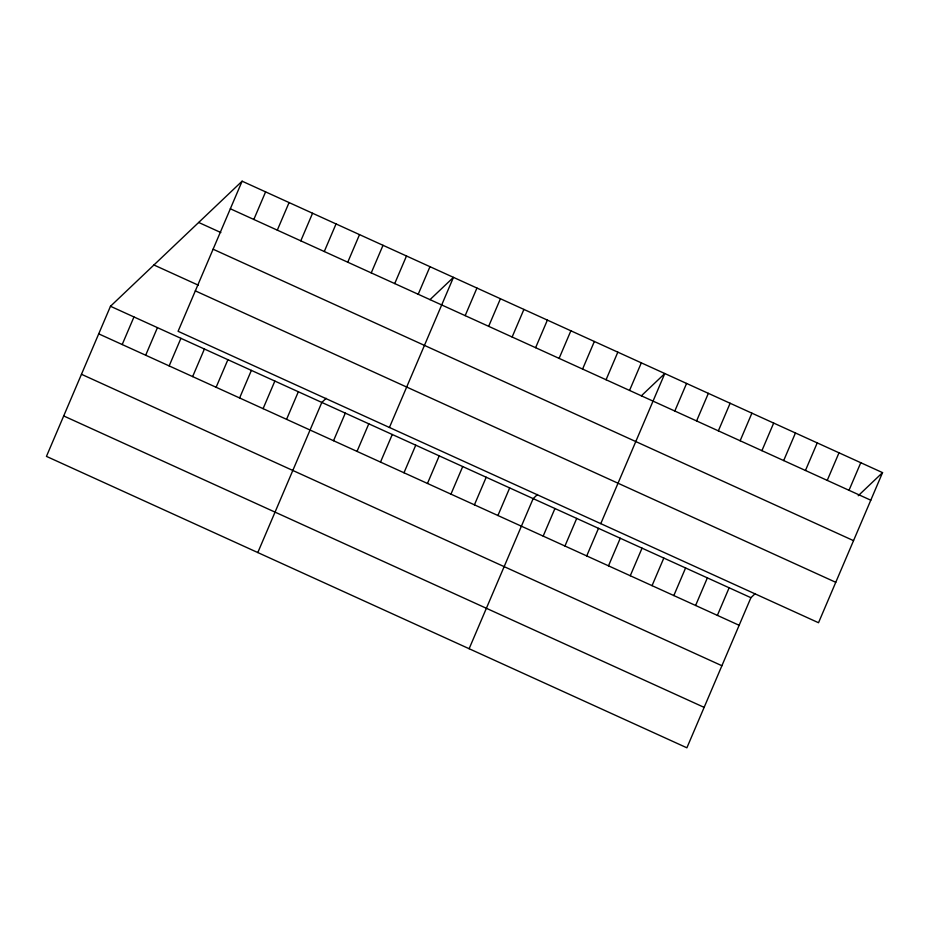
<?xml version="1.0" encoding="UTF-8"?>
<svg xmlns="http://www.w3.org/2000/svg" width="929" height="929" viewBox="0 0 929 929"><rect width="100%" height="100%" fill="white"/><g stroke="black" fill="none" stroke-linecap="round" stroke-linejoin="round"><path stroke-width="1.39" d="M242.109 181.19L178.089 331.305L818.519 622.732L882.55 472.617L242.109 181.19L110.481 306.268L46.45 456.383L686.891 747.81L750.911 597.695L755.265 593.573M122.198 344.543L133.962 316.952M145.679 355.226L157.442 327.635M169.159 365.91L180.923 338.319M253.826 219.465L265.601 191.873M192.64 376.593L204.415 349.002M277.306 230.148L289.082 202.557M216.12 387.288L227.895 359.697M300.799 240.832L312.562 213.24M239.612 397.972L251.376 370.381M324.279 251.515L336.043 223.935M263.093 408.655L274.856 381.064M347.76 262.21L359.523 234.619M286.573 419.339L298.337 391.748M371.24 272.894L383.015 245.302M257.797 552.558L321.829 402.431L326.172 398.309M394.72 283.577L406.496 255.986M333.534 440.718L345.309 413.126M418.213 294.261L429.976 266.669M357.026 451.401L368.79 423.81M389.425 427.479L453.457 277.365L429.999 299.649M380.507 462.085L392.27 434.493M465.174 315.639L476.937 288.048M403.987 472.768L415.751 445.177M488.654 326.323L500.429 298.732M427.468 483.452L439.231 455.86M512.134 337.006L523.91 309.415M450.948 494.147L462.723 466.555M535.615 347.69L547.39 320.099M474.429 504.83L486.204 477.239M559.107 358.385L570.87 330.794M497.921 515.514L509.684 487.922M582.588 369.068L594.351 341.477M469.133 648.721L533.165 498.606L537.508 494.483M606.068 379.752L617.831 352.161M543.175 536.114L554.938 508.523M629.548 390.435L641.324 362.844M564.948 546.02L576.712 518.428M586.722 555.925L598.497 528.334M600.773 523.654L664.804 373.528L641.347 395.824M608.495 565.831L620.27 538.239M674.814 411.036L686.577 383.445M630.268 575.748L642.044 548.156M696.587 420.942L708.351 393.35M652.053 585.653L663.817 558.062M718.361 430.847L730.124 403.256M673.827 595.559L685.59 567.967M740.134 440.764L751.898 413.173M695.6 605.476L707.364 577.884M761.908 450.67L773.671 423.078M717.374 615.381L729.137 587.79M783.681 460.575L795.456 432.984M805.455 470.48L817.23 442.889M827.228 480.398L839.003 452.806M849.001 490.303L860.777 462.712M858.222 495.738L882.55 472.617M230.346 208.781L870.787 500.208M198.678 222.461L220.858 232.552M213.101 249.216L853.53 540.643M153.924 264.986L198.272 285.168M195.334 290.87L835.763 582.309M110.481 306.268L750.911 597.695M98.706 333.848L739.147 625.287M81.462 374.282L721.903 665.721M63.695 415.948L704.136 707.375"/></g></svg>
